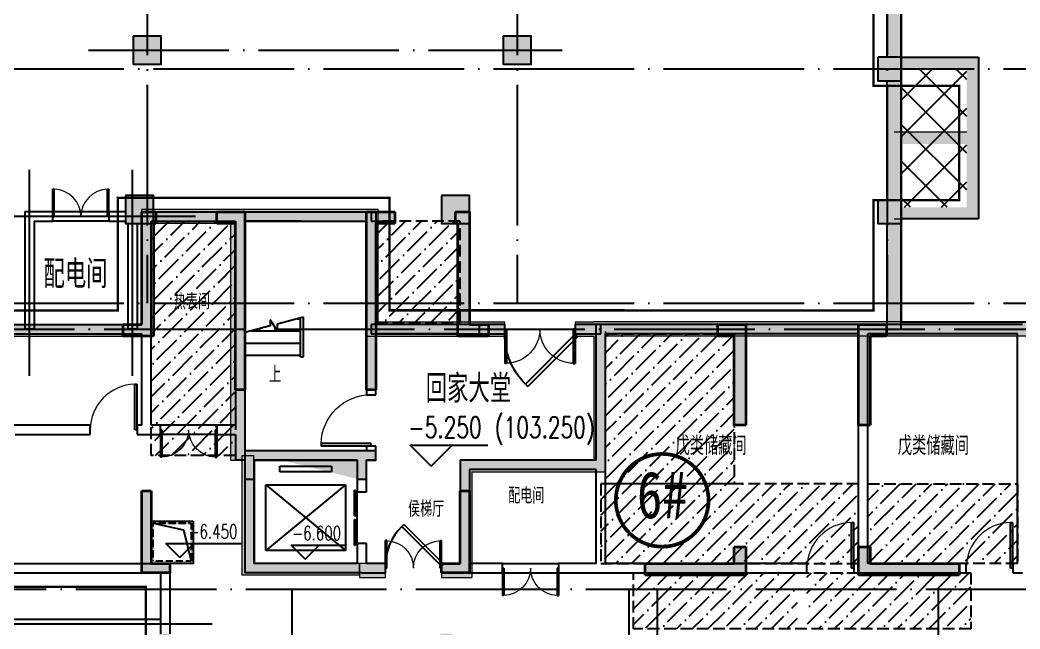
# Model space of a CAD drawing. Extents: x 290727 to 13733020, y 1731457 to 3643100.
# Drawn here: x 698462 to 719812, y 1816374 to 1829369 of the extents above; entities that cross this region are included whole.
import ezdxf
from ezdxf.enums import TextEntityAlignment as Align

# ---------------------------------------------------------------- set-up
doc = ezdxf.new("R2010")
doc.units = 0
doc.header["$LTSCALE"] = 10
doc.linetypes.add('DASH', pattern=[0.35, 0.25, -0.1])
doc.linetypes.add('DOTE', pattern=[2.4200000000000004, 2, -0.2, 0.02, -0.2])
doc.layers.get('0').update_dxf_attribs({"linetype": 'CONTINUOUS'})
for name, color, linetype in [('COLUMN', 9, 'CONTINUOUS'), ('DIM_ELEV', 3, 'CONTINUOUS'), ('DIM_SYMB', 3, 'CONTINUOUS'), ('DOTE', 8, 'DOTE'), ('EVTR', 2, 'CONTINUOUS'), ('PUB_HATCH', 8, 'CONTINUOUS'), ('PUB_TEXT', 7, 'CONTINUOUS'), ('STAIR', 2, 'CONTINUOUS'), ('WALL', 255, 'CONTINUOUS'), ('WINDOW', 4, 'CONTINUOUS'), ('X-人防$0$PUB_HATCH', 8, 'CONTINUOUS'), ('主楼楼号', 6, 'CONTINUOUS'), ('人防4..30$0$人防4..30$0$SPACE_HATCH', 8, 'CONTINUOUS'), ('作业图', 4, 'CONTINUOUS'), ('填充', 8, 'CONTINUOUS'), ('文字', 4, 'CONTINUOUS'), ('防火分区示意线', 4, 'CONTINUOUS')]:
    doc.layers.add(name, color=color, linetype=linetype)
doc.layers.add('DIM_MODI', color=6, linetype='CONTINUOUS', plot=False)
for name, color, linetype, lineweight in [('S_ConcWall', 8, 'CONTINUOUS', 35), ('X-人防$0$人防', 210, 'CONTINUOUS', 20), ('人防', 210, 'CONTINUOUS', 20), ('人防4..30$0$人防4..30$0$人防', 210, 'CONTINUOUS', 20)]:
    doc.layers.add(name, color=color, linetype=linetype, lineweight=lineweight)
doc.layers.get('0').off()
doc.styles.add('_TCH_DIM', font='SIMPLEX', dxfattribs={"bigfont": 'GBCBIG'})
doc.styles.add('HNSJY', font='HNSJY-07', dxfattribs={"width": 0.8, "bigfont": 'HNSJY-HZ'})
doc.styles.add('黑体', font='simhei.ttf', dxfattribs={"width": 0.7})
pattern_1 = [(45, (0, 0), (126.284851702535, 463.0444562426283), [595.3125, -119.0625, 0, -119.0625])]

# ---------------------------------------------------------------- blocks, each defined once
blk = doc.blocks.new('A$C55C93FC2')
at = {"layer": 'DOTE', "linetype": 'DOTE', "ltscale": 150}
for p, q in [((216248.6431798763, 127235.4713699026), (216248.6431798766, 82642.3500122102)), ((224148.6431798763, 127235.4713699026), (224148.6431798766, 82642.3500122102)), ((232048.6431798766, 127235.4713699026), (232048.6431798766, 82642.3500122102)), ((107484.1350579557, 87642.3500122102), (252290.8196143163, 87642.3500122102)), ((107484.1350579556, 82642.35001189308), (252290.8196143164, 82642.35001189169)), ((102195.9590474386, 76542.35001189262), (252290.8196143164, 76542.35001189169)), ((219334.4150152878, 76542.35001189262), (219334.4150152878, 12199.99773951061)), ((226534.4150152878, 76542.35001189262), (226534.4150152875, 12199.99773951061)), ((227134.4150152878, 76542.35001189262), (227134.4150152875, 12199.99773951061)), ((233134.4150152878, 76542.35001189262), (233134.4150152875, 12199.99773951061))]:
    blk.add_line(p, q, dxfattribs=at)
blk = doc.blocks.new('A$C682E2834')
h = blk.add_hatch(color=0)
h.dxf.hatch_style = 1
h.paths.add_polyline_path([(30400.23085716739, 7899.570863577392), (30600.24778824602, 7899.58779752336), (30600.28163841716, 7499.763246389892), (30800.28163841716, 7499.782777639892), (30800.23085716716, 7899.561097952392), (32999.96913841716, 7899.459535452392), (33000.16445091716, 7499.571840139892), (33200.16445091716, 7499.638246389892), (33200.05505534937, 7899.587791461672), (33200.00038841716, 7899.570863577392), (33200.00038841739, 8099.440454095457), (30600.23085716739, 8099.570863577392), (30400.23085716739, 8099.570863577392)])
edge = h.paths.add_edge_path(flags=16)
edge.add_line((11799.89296654239, 7900.001527639892), (11799.80312279216, 7500.223207327392))
h.paths.add_polyline_path([(9600.016013417393, 7900.001527639892), (11799.89296654239, 7900.001527639892)], flags=17)
h.paths.add_polyline_path([(21424.87343529216, 250.0015276398917), (21599.87343529216, 250.0020159211417), (21599.87343529216, 0.002015921141719446), (21174.87343529216, 0.001527639891719446), (20999.87343529216, 0.002015921141719446), (20999.87343529216, 250.0020159211417), (21174.87343529216, 250.0015276398917), (21175.03163841716, 2150.010804983642), (21425.03163841716, 2149.991273733642)])
h.paths.add_polyline_path([(42349.82460716716, 2149.023988577392), (42599.82460716716, 2149.014222952392), (42599.74648216716, 0.0005510773917194456), (42199.74648216716, 0.002015921141719446), (42199.74648216716, 250.0020159211417), (42349.74648216716, 250.0015276398917)])
h.paths.add_polyline_path([(42599.90663841716, 3549.014222952392), (42349.90663841716, 3549.025941702392), (42350.00429466716, 5450.001527639892), (42200.00038841716, 5450.001527639892), (42200.00038841716, 5700.001527639892), (42600.00038841716, 5700.001527639892)])
h.paths.add_polyline_path([(40700.23085716716, 10549.10113701489), (40700.24257591716, 10799.10113701489), (41300.23866966716, 10799.07574638989), (41300.16054466716, 8649.073793264892), (41050.16054466716, 8649.083558889892), (41050.24257591716, 10549.08648857739)])
h.paths.add_polyline_path([(39150.00038841716, 5450.001527639892), (39150.00038841716, 5700.001527639892), (41050.00038841716, 5700.001527639892), (41050.00038841716, 6099.077699514892), (41300.00038841716, 6099.077699514892), (41300.00038841716, 5450.001527639892)])
h.paths.add_polyline_path([(35100.33632591716, 12949.37848076489), (35100.34804466716, 13199.37848076489), (35400.34023216716, 13199.34918388989), (35400.23866966716, 10799.34625420239), (35800.24648216716, 10799.33160576489), (35800.22695091716, 10549.33160576489), (35150.23866966716, 10549.36383232739), (35150.34413841716, 12949.36090263989)])
h.paths.add_polyline_path([(28700.48085716716, 13199.59723076489), (28700.47695091716, 12949.59723076489), (28650.48281029216, 12949.60309013989), (28650.38124779216, 10549.60504326489), (28000.38124779216, 10549.60504326489), (28000.38124779216, 10799.60504326489), (28400.38124779216, 10799.60504326489), (28400.48281029216, 13199.60699638989)])
h.paths.add_polyline_path([(22750.16249779216, 8649.935121389892), (22500.16249779216, 8649.944887014892), (22500.23866966716, 10799.94586357739), (23100.24257591716, 10799.91754326489), (23100.23085716716, 10549.91754326489), (22750.23866966716, 10549.93414482739)])
h.paths.add_polyline_path([(24650.00234154216, 5700.001527639892), (24650.00234154216, 5450.001527639892), (22500.00234154216, 5450.001527639892), (22500.00234154216, 6049.940980764892), (22750.00234154216, 6049.940980764892), (22750.00234154216, 5700.001527639892)])
h.paths.add_polyline_path([(25699.81679466716, 250.0010393586417), (25699.81679466716, 0.001039358641719446), (24799.74648216716, 0.001039358641719446), (24799.83046654216, 2149.837953421142), (25049.83046654216, 2149.827699514892), (25049.74648216716, 250.0010393586417)])
h.paths.add_polyline_path([(32024.28945091716, 0.001039358641719446), (31299.81679466716, 0.001039358641719446), (31299.81679466716, 250.0010393586417), (31774.35976341716, 250.0010393586417), (31774.89101341716, 2149.639711233642), (32024.89101341716, 2149.569398733642), (32024.35976341716, 250.0010393586417), (32499.81679466716, 250.0010393586417), (32499.81679466716, 0.001039358641719446)])
h.paths.add_polyline_path([(29000.14491966716, 5700.001527639892), (29000.14491966716, 5500.001527639892), (28400.14296654216, 5500.001527639892), (28400.22109154216, 7249.609926077392), (28600.22109154216, 7249.600160452392), (28600.14296654216, 5700.001527639892)])
h.paths.add_polyline_path([(34800.00038841716, 5500.001527639892), (34800.00038841716, 5700.001527639892), (35200.00038841716, 5700.001527639892), (35200.00038841716, 7249.351137014892), (35400.00038841716, 7249.351137014892), (35400.00038841716, 5500.001527639892)])
h.paths.add_polyline_path([(30000.47695091716, 12949.58355888989), (30000.48085716716, 13199.58160576489), (30600.48281029216, 13199.57184013989), (30600.32656029216, 9399.568910452392), (30400.33046654216, 9399.575746389892), (30400.48671654216, 12949.57574638989)])
h.paths.add_polyline_path([(33200.18398216716, 9399.449769827392), (33400.18007591716, 9399.442933889892), (33400.34023216716, 12949.44098076489), (33800.33632591716, 12949.41949638989), (33800.34804466716, 13199.41949638989), (33200.34023216716, 13199.44879326489)])
h.paths.add_polyline_path([(38099.74648216716, 0.001039358641719446), (38099.74648216716, 250.0010393586417), (38749.74648216716, 250.0010393586417), (38749.82460716716, 2149.190980764892), (38999.82460716716, 2149.181215139892), (38999.74648216716, 0.001039358641719446)])
h.paths.add_polyline_path([(35024.86366966716, 2149.365785452392), (34774.86366966716, 2149.374574514892), (34774.93788841716, 4199.375551077392), (35024.93788841716, 4199.365785452392)])
h.paths.add_polyline_path([(29025.00234154216, 2149.648500296142), (28775.00234154216, 2149.648500296142), (28775.00234154216, 4199.648012014892), (29025.00234154216, 4199.648012014892)])
h.paths.add_polyline_path([(1900.001609120285, 10800.00152763989), (1900.001609120285, 10550.00152763989), (1550.001609120285, 10550.00152763989), (1550.001609120285, 8650.001527639892), (1300.001609120285, 8650.001527639892), (1300.001609120285, 10800.00152763989)])
h.paths.add_polyline_path([(3450.00136497966, 5700.001527639892), (3450.00136497966, 5450.001527639892), (1300.001609120285, 5450.001527639892), (1300.001609120285, 6100.001527639892), (1550.001609120285, 6100.001527639892), (1550.001609120285, 5700.001527639892)])
h.paths.add_polyline_path([(20100.00234154216, 8650.001527639892), (19850.00234154216, 8650.001527639892), (19850.00234154216, 10550.00152763989), (19500.00234154216, 10550.00152763989), (19500.00234154216, 10800.00152763989), (20100.00234154216, 10800.00152763989)])
h.paths.add_polyline_path([(13899.85097435466, 12950.00152763989), (13899.85097435466, 13200.00152763989), (14199.85488060466, 13200.00152763989), (14199.85488060466, 10800.00152763989), (14599.85585716716, 10800.00152763989), (14599.85585716716, 10550.00152763989), (13949.85488060466, 10550.00152763989), (13949.85488060466, 12950.00152763989)])
h.paths.add_polyline_path([(7499.99745872966, 13200.00152763989), (7499.99745872966, 12950.00152763989), (7450.00136497966, 12950.00152763989), (7450.00136497966, 10550.00152763989), (6800.00136497966, 10550.00152763989), (6800.00136497966, 10800.00152763989), (7200.00136497966, 10800.00152763989), (7200.00136497966, 13200.00152763989)])
h.paths.add_polyline_path([(17950.00234154216, 5450.001527639892), (17950.00234154216, 5700.001527639892), (19850.00234154216, 5700.001527639892), (19850.00234154216, 6050.001527639892), (20100.00234154216, 6050.001527639892), (20100.00234154216, 5450.001527639892)])
h.paths.add_polyline_path([(16900.00234154216, 0.001039358641719446), (16900.00234154216, 250.0010393586417), (17550.00234154216, 250.0010393586417), (17550.00234154216, 2150.001039358642), (17800.00234154216, 2150.001039358642), (17800.00234154216, 0.001039358641719446)])
h.paths.add_polyline_path([(10575.42616966716, 0.001039358641719446), (10100.00136497966, 0.001039358641719446), (10100.00136497966, 250.0010393586417), (10575.42616966716, 250.0010393586417), (10575.00136497966, 2149.975160452392), (10825.00136497966, 2150.026918264892), (10825.42616966716, 250.0010393586417), (11300.00136497966, 250.0010393586417), (11300.00136497966, 0.001039358641719446)])
h.paths.add_polyline_path([(400.0016091202851, 5700.001527639892), (400.0016091202851, 5450.001527639892), (250.0016091202851, 5450.001527639892), (250.0016091202851, 3550.001527639892), (0.001609120285138488, 3550.001527639892), (0.001609120285138488, 5700.001527639892)])
h.paths.add_polyline_path([(400.0011208390351, 250.0020159211417), (400.0018532609101, 0.002015921141719446), (0.001609120285138488, 0.0005510773917194456), (0.001609120285138488, 2150.001039358642), (250.0016091202851, 2150.001039358642), (250.0016091202851, 250.0015276398917)])
h.paths.add_polyline_path([(13599.85488060466, 5500.001527639892), (13599.85488060466, 5700.001527639892), (13999.85488060466, 5700.001527639892), (13999.85488060466, 7250.001527639892), (14199.85488060466, 7250.001527639892), (14199.85488060466, 5500.001527639892)])
h.paths.add_polyline_path([(7800.00136497966, 5700.001527639892), (7800.00136497966, 5500.001527639892), (7200.00136497966, 5500.001527639892), (7200.00136497966, 7250.001527639892), (7400.00136497966, 7250.001527639892), (7400.00136497966, 5700.001527639892)])
h.paths.add_polyline_path([(12599.85097435466, 13200.00152763989), (12599.85097435466, 12950.00152763989), (12199.85488060466, 12950.00152763989), (12199.85488060466, 9400.001527639892), (11999.85488060466, 9400.001527639892), (11999.85488060466, 13200.00152763989)])
h.paths.add_polyline_path([(9200.001364979893, 9400.001527639892), (9200.001364979893, 12950.00152763989), (8799.99745872966, 12950.00152763989), (8799.99745872966, 13200.00152763989), (9400.00136497966, 13200.00152763989), (9400.001364979893, 9400.001527639892)])
h.paths.add_polyline_path([(4500.00136497966, 250.0010393586417), (4500.00136497966, 0.001039358641719446), (3600.00136497966, 0.001039358641719446), (3600.00136497966, 2150.001039358642), (3850.00136497966, 2150.001039358642), (3850.00136497966, 250.0010393586417)])
h.paths.add_polyline_path([(7825.00136497966, 2150.001039358642), (7575.00136497966, 2150.001039358642), (7575.00136497966, 4200.001527639892), (7825.00136497966, 4200.001527639892)])
h.paths.add_polyline_path([(13824.85683372966, 2150.001039358642), (13574.85683372966, 2150.001039358642), (13574.85683372966, 4200.001527639892), (13824.85683372966, 4200.001527639892)])
edge = h.paths.add_edge_path()
edge.add_line((11999.78554466739, 8100.001527639892), (12199.78554466739, 8100.001527639892))
edge.add_line((12199.78554466739, 8100.001527639892), (12199.78554466739, 7900.001527639892))
edge.add_line((12199.78554466739, 7900.001527639892), (11999.76861358853, 7900.01846158586))
edge.add_line((9400.016013417393, 8100.001527639892), (9200.016013417393, 8100.001527639892))
edge.add_line((9200.016013417393, 8100.001527639892), (9200.016013417393, 7900.001527639892))
edge.add_line((9200.016013417393, 7900.001527639892), (9400.032944496023, 7900.01846158586))
edge.add_line((9400.011129499879, 7900.018459738931), (9400.00136497966, 7500.188051077392))
edge.add_line((9400.00136497966, 7500.188051077392), (9600.00136497966, 7500.182191702392))
edge.add_line((9600.00136497966, 7500.182191702392), (9600.016013417393, 7900.001527639892))
edge.add_line((11999.87831810489, 8100.001527639892), (9400.016013417393, 8100.001527639892))
edge.add_line((11799.80312279216, 7500.223207327392), (11999.80312279239, 7500.193910452392))
edge.add_line((11999.80312279239, 7500.193910452392), (11999.76861358853, 7900.01846158586))
h = blk.add_hatch(color=0)
h.dxf.hatch_style = 1
h.paths.add_polyline_path([(9400.016013417393, 8100.001527639892), (9400.016013417393, 7900.001527639892), (9400.011129499879, 7900.018459738931), (9400.00136497966, 7500.188051077392), (9600.00136497966, 7500.182191702392), (9600.016013417393, 7900.001527639892), (11799.89296654239, 7900.001527639892), (11799.83440526435, 7500.223202744994), (11999.80312279239, 7500.193910452392), (11999.76861358853, 7900.01846158586), (12199.78554466739, 7900.01846158586), (12199.78554466739, 8100.001527639892)])
at = {"color": 0}
blk.add_lwpolyline([(9400.016013417393, 8100.001527639892), (9400.016013417393, 7900.001527639892), (9400.011129499879, 7900.018459738931), (9400.00136497966, 7500.188051077392), (9600.00136497966, 7500.182191702392), (9600.016013417393, 7900.001527639892), (11799.89296654239, 7900.001527639892), (11799.83440526435, 7500.223202744994), (11999.80312279239, 7500.193910452392), (11999.76861358853, 7900.01846158586), (12199.78554466739, 7900.01846158586), (12199.78554466739, 8100.001527639892), (9400.016013417393, 8100.001527639892)], dxfattribs=at)
at = {"layer": 'S_ConcWall', "color": 0, "lineweight": 35, "ltscale": 0.9999999776482582}
for p, q in [((7200.00136497966, 10800.00152763989), (7200.00136497966, 13200.00152763989)), ((7200.00136497966, 13200.00152763989), (7499.99745872966, 13200.00152763989)), ((7499.99745872966, 13200.00152763989), (7499.99745872966, 12950.00152763989)), ((8799.99745872966, 12950.00152763989), (8799.99745872966, 13200.00152763989)), ((8799.99745872966, 13200.00152763989), (9400.00136497966, 13200.00152763989)), ((9400.00136497966, 13200.00152763989), (9400.001364979893, 9400.001527639892)), ((11999.85488060466, 9400.001527639892), (11999.85488060466, 13200.00152763989)), ((11999.85488060466, 13200.00152763989), (12599.85097435466, 13200.00152763989)), ((12599.85097435466, 13200.00152763989), (12599.85097435466, 12950.00152763989)), ((13899.85097435466, 13200.00152763989), (14199.85488060466, 13200.00152763989)), ((13899.85097435466, 12950.00152763989), (13899.85097435466, 13200.00152763989)), ((14199.85488060466, 13200.00152763989), (14199.85488060466, 10800.00152763989)), ((7499.99745872966, 12950.00152763989), (7450.00136497966, 12950.00152763989)), ((7450.00136497966, 12950.00152763989), (7450.00136497966, 10550.00152763989)), ((9200.001364979893, 12950.00152763989), (8799.99745872966, 12950.00152763989)), ((9200.001364979893, 9400.001527639892), (9200.001364979893, 12950.00152763989)), ((12599.85097435466, 12950.00152763989), (12199.85488060466, 12950.00152763989)), ((12199.85488060466, 12950.00152763989), (12199.85488060466, 9400.001527639892)), ((13949.85488060466, 12950.00152763989), (13899.85097435466, 12950.00152763989)), ((13949.85488060466, 10550.00152763989), (13949.85488060466, 12950.00152763989)), ((6800.00136497966, 10550.00152763989), (6800.00136497966, 10800.00152763989)), ((6800.00136497966, 10800.00152763989), (7200.00136497966, 10800.00152763989)), ((14199.85488060466, 10800.00152763989), (14599.85585716716, 10800.00152763989)), ((14599.85585716716, 10800.00152763989), (14599.85585716716, 10550.00152763989)), ((19500.00234154216, 10550.00152763989), (19500.00234154216, 10800.00152763989)), ((19500.00234154216, 10800.00152763989), (20100.00234154216, 10800.00152763989)), ((20100.00234154216, 10800.00152763989), (20100.00234154216, 8650.001527639892)), ((22500.16249779216, 8649.944887014892), (22500.23866966716, 10799.94586357739)), ((22500.23866966716, 10799.94586357739), (23100.24257591716, 10799.91754326489)), ((23100.24257591716, 10799.91754326489), (23100.23085716716, 10549.91754326489)), ((7450.00136497966, 10550.00152763989), (6800.00136497966, 10550.00152763989)), ((14599.85585716716, 10550.00152763989), (13949.85488060466, 10550.00152763989)), ((19850.00234154216, 10550.00152763989), (19500.00234154216, 10550.00152763989)), ((19850.00234154216, 8650.001527639892), (19850.00234154216, 10550.00152763989)), ((22750.23866966716, 10549.93414482739), (22750.16249779216, 8649.935121389892)), ((23100.23085716716, 10549.91754326489), (22750.23866966716, 10549.93414482739)), ((9400.001364979893, 9400.001527639892), (9200.001364979893, 9400.001527639892)), ((12199.85488060466, 9400.001527639892), (11999.85488060466, 9400.001527639892)), ((20100.00234154216, 8650.001527639892), (19850.00234154216, 8650.001527639892)), ((22750.16249779216, 8649.935121389892), (22500.16249779216, 8649.944887014892)), ((7200.00136497966, 5500.001527639892), (7200.00136497966, 7250.001527639892)), ((7200.00136497966, 7250.001527639892), (7400.00136497966, 7250.001527639892)), ((7400.00136497966, 7250.001527639892), (7400.00136497966, 5700.001527639892)), ((13999.85488060466, 5700.001527639892), (13999.85488060466, 7250.001527639892)), ((13999.85488060466, 7250.001527639892), (14199.85488060466, 7250.001527639892)), ((14199.85488060466, 7250.001527639892), (14199.85488060466, 5500.001527639892)), ((19850.00234154216, 5700.001527639892), (19850.00234154216, 6050.001527639892)), ((19850.00234154216, 6050.001527639892), (20100.00234154216, 6050.001527639892)), ((20100.00234154216, 6050.001527639892), (20100.00234154216, 5450.001527639892)), ((22500.00234154216, 5450.001527639892), (22500.00234154216, 6049.940980764892)), ((22500.00234154216, 6049.940980764892), (22750.00234154216, 6049.940980764892)), ((22750.00234154216, 6049.940980764892), (22750.00234154216, 5700.001527639892)), ((7400.00136497966, 5700.001527639892), (7800.00136497966, 5700.001527639892)), ((7800.00136497966, 5700.001527639892), (7800.00136497966, 5500.001527639892)), ((13599.85488060466, 5700.001527639892), (13999.85488060466, 5700.001527639892)), ((13599.85488060466, 5500.001527639892), (13599.85488060466, 5700.001527639892)), ((17950.00234154216, 5700.001527639892), (19850.00234154216, 5700.001527639892)), ((17950.00234154216, 5450.001527639892), (17950.00234154216, 5700.001527639892)), ((22750.00234154216, 5700.001527639892), (24650.00234154216, 5700.001527639892)), ((24650.00234154216, 5700.001527639892), (24650.00234154216, 5450.001527639892)), ((7800.00136497966, 5500.001527639892), (7200.00136497966, 5500.001527639892)), ((14199.85488060466, 5500.001527639892), (13599.85488060466, 5500.001527639892)), ((20100.00234154216, 5450.001527639892), (17950.00234154216, 5450.001527639892)), ((24650.00234154216, 5450.001527639892), (22500.00234154216, 5450.001527639892))]:
    blk.add_line(p, q, dxfattribs=at)
blk = doc.blocks.new('A$C40B84A1C')
at = {"layer": 'DIM_SYMB'}
blk.add_lwpolyline([(524.9992847805845, 2010.002427915817, 0, 0, 0), (524.9992847805845, 2360.002427915817, 80.00000000000001, 0, 0), (524.9992847805845, 2660.002427915817, 0, 0, 0)], format="xyseb", dxfattribs=at)
at = {"layer": 'STAIR'}
for p, q in [((438.5792148037509, 2893.716320452927), (438.1434868294988, 2767.04942324695)), ((592.0967112718148, 2672.85749478487), (438.5792148037509, 2893.716320452927)), ((592.5611019673217, 2807.856696046514), (592.0967112718148, 2672.85749478487)), ((1149.999284780585, 2955.168464685418), (592.5611019673217, 2807.856696046514)), ((1016.928506968921, 2920.002427915817), (1089.999284780585, 2920.002427915817)), ((1089.999284780585, 2110.002427915817), (1089.999284780585, 2939.312525155536)), ((1149.999284780585, 2140.002427915817), (1149.999284780584, 2955.168464685418)), ((1149.999284780585, 2110.002427915817), (1149.999284780584, 2955.168464685418)), ((438.1434868294988, 2767.04942324695), (-100.0007152194155, 2624.836391146216)), ((-100.0007152194156, 2140.002427915817), (-100.0007152194155, 2624.836391146216)), ((33.0700625922474, 2660.002427915817), (1089.999284780585, 2660.002427915816)), ((-100.0007152194155, 2400.002427915817), (1089.999284780585, 2400.002427915817)), ((-100.0007152194156, 2140.002427915817), (1089.999284780585, 2140.002427915817)), ((1089.999284780585, 2110.002427915817), (1149.999284780585, 2110.002427915817))]:
    blk.add_line(p, q, dxfattribs=at)
at = {"layer": 'PUB_TEXT', "style": '_TCH_DIM'}
blk.add_text('上', height=357.4468085106383, dxfattribs=at).set_placement((420.7439656316483, 1555.002427915817))
blk = doc.blocks.new('$DorLib2D$00000127')
at = {"color": 0, "linetype": 'Continuous'}
for p, q in [((-0.0333333333328483, 0.79489831543669, -93.75), (-0.5333333333328483, 0.79489831543669, -93.75)), ((-0.5333333333328483, 0.79489831543669, -93.75), (-0.5333333333328483, 0.6904056441872441, -93.75)), ((-0.0333333333328483, 0.79489831543669, -93.75), (-0.0333333333328483, 0.6904056441872441, -93.75)), ((0.0333333333328483, 0.79489831543669, -93.75), (0.0333333333328483, 0.6904056441872441, -93.75)), ((0.5333333333328483, 0.79489831543669, -93.75), (0.0333333333328483, 0.79489831543669, -93.75)), ((0.5333333333328483, 0.79489831543669, -93.75), (0.5333333333328483, 0.6904056441872441, -93.75)), ((-0.0333333333328483, 0.6904056441872441, -93.75), (-0.5333333333328483, 0.6904056441872441, -93.75)), ((0.5333333333328483, 0.6904056441872441, -93.75), (0.0333333333328483, 0.6904056441872441, -93.75)), ((0.5, 0.4999999999999787, -93.75), (-0.5, 0.4999999999999787, -93.75))]:
    blk.add_line(p, q, dxfattribs=at)
blk = doc.blocks.new('$DorLib2D$00000002')
for p, q in [((-0.5, -1e-16), (-0.5000000000000007, 0.4875)), ((-0.4750000000000007, 0.4875), (-0.5000000000000007, 0.4875)), ((-0.475, 0), (-0.4750000000000007, 0.4875)), ((0.475, 0), (0.4750000000000007, 0.4875)), ((0.4750000000000007, 0.4875), (0.5000000000000007, 0.4875)), ((0.5, -1e-16), (0.5000000000000007, 0.4875)), ((-0.5, -1e-16), (-0.475, 0)), ((0.5, -1e-16), (0.475, 0))]:
    blk.add_line(p, q)
at = {"lineweight": 13}
for centre, start, end in [((-0.4875, 0), 0, 88.53071641864632), ((0.4875, 0), 91.46928358135372, 180)]:
    blk.add_arc(centre, 0.4875, start, end, dxfattribs=at)
blk = doc.blocks.new('$DorLib2D$00000001')
for p, q in [((0.45, 0.975), (0.5000000000000002, 0.975)), ((0.45, 0), (0.45, 0.975)), ((0.5, 0), (0.5, 0.975)), ((0.5, 0), (0.45, 0))]:
    blk.add_line(p, q)
at = {"lineweight": 13}
blk.add_arc((0.475, 0), 0.975, 91.46928358135379, 180, dxfattribs=at)
blk = doc.blocks.new('_FZH')
blk.add_lwpolyline([(-0.5, -0.5), (0.5, -0.5), (0.5, 0.5), (-0.5, 0.5)], close=True)
at = {"layer": 'PUB_HATCH'}
blk.add_solid([(-0.5, -0.5), (0.5, -0.5), (-0.5, 0.5), (0.5, 0.5)], dxfattribs=at)
blk = doc.blocks.new('X-人防$0$$DorLib2D$00000083')
for p, q in [((-0.2071067811911576, 0.7821067811847939), (-0.1717514421318356, 0.8174621202441017)), ((0.4999999999953957, 0.0749999999982407), (-0.2071067811911576, 0.7821067811847939)), ((0.4999999999953957, 0.0749999999982407), (0.5353553390547177, 0.1103553390575627))]:
    blk.add_line(p, q)
at = {"const_width": 0.025}
blk.add_lwpolyline([(0.5353553390547177, 0.1103553390575627), (-0.1717514421317787, 0.8174621202441443)], dxfattribs=at)
blk.add_arc((0.4999999999953957, 0.0749999999982407), 1, 135, 180)
blk = doc.blocks.new('车库建筑作业图')
at = {"layer": 'PUB_HATCH', "linetype": 'Continuous'}
for points in [[(717276.884295066, 2218829.787115042), (716976.8843209099, 2218829.787115042), (716976.8843268788, 2214329.725001599), (717276.8649211836, 2214329.725001599), (717276.8649211836, 2214029.725001997), (717276.8843272767, 2214029.725001997)], [(718926.8876732913, 2214329.335960324), (718676.8876732918, 2214079.307582015), (718676.887673295, 2212729.174061729), (718760.2210066286, 2212579.177844292), (718926.8876732953, 2212529.18541103)], [(717276.8649211836, 2214029.725001997), (717276.8649211836, 2213829.725001599), (716976.884327542, 2213829.725001599), (716976.8843309243, 2211279.786394127), (717276.8843309243, 2211279.786394127), (717276.8843272767, 2214029.725001997)], [(718760.2210066285, 2212579.177844292), (718676.8876732953, 2212479.174060118), (718676.8876732986, 2211129.199885183), (718926.8876732992, 2210879.169886936), (718926.8876732953, 2212529.18541103)], [(717276.8842989759, 2210779.786394127), (716976.8843315872, 2210779.786394127), (716976.8843345678, 2208529.787113946), (717276.8843345678, 2208529.787114343)]]:
    blk.add_hatch(color=256, dxfattribs=at).paths.add_polyline_path(points)
at = {"layer": 'PUB_HATCH'}
for points in [[(718676.8876732918, 2214079.307582015), (718926.8876732913, 2214329.335960324), (717126.5369666885, 2214329.131608284), (717126.5653433874, 2214079.131609894)], [(718760.2210066286, 2212579.177844292), (718676.887673295, 2212729.174061729), (717126.3449734873, 2212728.998064594), (717126.3733501863, 2212478.998066205), (718676.8876732953, 2212479.174060118)], [(717126.8778598416, 2210879.385862532), (718926.8876732992, 2210879.169886936), (718676.8876732986, 2211129.199885183), (717126.9078562882, 2211129.385860732)]]:
    blk.add_hatch(color=256, dxfattribs=at).paths.add_polyline_path(points)
h = blk.add_hatch(dxfattribs=at)
h.set_pattern_fill('ANSI36', color=256, scale=150, style=0)
h.set_pattern_definition(pattern_1)
h.paths.add_polyline_path([(707862.3761730163, 2210829.787113925), (706062.3761730662, 2210829.787113925), (706062.3663344787, 2208679.706761317), (707862.3663344288, 2208679.706761317)])
h.paths.add_polyline_path([(701262.376173102, 2210829.787113925), (703062.376173052, 2210829.787113925), (703062.376173052, 2205829.787113921), (701262.376173102, 2205829.787113921)])
h = blk.add_hatch(dxfattribs=at)
h.set_pattern_fill('ANSI36', color=256, scale=150, style=0)
h.set_pattern_definition(pattern_1)
h.paths.add_polyline_path([(710962.3761730761, 2208429.787113968), (713712.3625011849, 2208429.787113968), (713712.3625011849, 2205229.787113947), (710962.3761730761, 2205229.787113947)])
h = blk.add_hatch(dxfattribs=at)
h.set_pattern_fill('ANSI36', color=256, scale=150, style=0)
h.set_pattern_definition(pattern_1)
h.paths.add_polyline_path([(715062.37617309, 2203329.787113953), (711562.3761730733, 2203329.787113954), (711562.3761730723, 2202129.787113952), (715062.3761730889, 2202129.787113951)])
h.paths.add_polyline_path([(716362.3761730727, 2205229.787113947), (710862.3761730737, 2205229.787113947), (710862.3761730737, 2203529.787113943), (716362.3761730727, 2203529.787113943)])
h = blk.add_hatch(dxfattribs=at)
h.set_pattern_fill('ANSI36', color=256, scale=150, style=0)
h.set_pattern_definition(pattern_1)
h.paths.add_polyline_path([(716562.3761730442, 2205229.787113947), (719762.3761730967, 2205229.787113947), (719762.3761730967, 2203529.787113943), (716562.3761730442, 2203529.787113943)])
h.paths.add_polyline_path([(715262.3761730557, 2203329.787113953), (718762.3761730728, 2203329.787113953), (718762.3761730728, 2202129.787114016), (715262.3761730557, 2202129.787114016)])
at = {"layer": 'X-人防$0$PUB_HATCH', "linetype": 'Continuous'}
for points in [[(701062.3608144226, 2208630.607607287), (701312.3607144649, 2208380.607607287), (701312.3616740549, 2210780.597866761), (701062.3617940038, 2211080.597180048)], [(705862.3760708432, 2208380.520727941), (706112.3761907924, 2208680.520556017), (706112.3771504229, 2211080.611051715), (705862.3770504649, 2210830.610365)], [(703262.3629751089, 2205730.608290114), (703262.3649750303, 2210830.60322314), (703122.3648926244, 2210860.60283858), (702962.3649554228, 2210780.602399083), (702962.3629751089, 2205730.608407756)], [(703206.0782007837, 2203280.607215154), (703456.0783007415, 2203530.607609578), (703456.0792203527, 2205830.608247317), (703206.0792203527, 2205830.608347275)], [(707862.2174058906, 2205730.608285478), (708112.2174058905, 2205480.608299922), (710962.3784808754, 2205480.608464589), (710712.3784808754, 2205730.608450145)], [(705712.3790739765, 2203230.607591835), (706262.4990092912, 2203230.607623622), (706262.4989919565, 2203530.607623622), (705712.3790566418, 2203530.607591835)], [(707862.2174058906, 2203530.607716057), (707462.4989919567, 2203530.607692961), (707462.4990092914, 2203230.607692961), (708112.2174058906, 2203230.607730503)]]:
    blk.add_hatch(color=256, dxfattribs=at).paths.add_polyline_path(points)
at = {"layer": 'X-人防$0$PUB_HATCH'}
for points in [[(705862.3760708432, 2208380.520727941), (708812.4141160854, 2208380.51869922), (708812.4143223934, 2208680.51869922), (706112.3761907924, 2208680.520556017)], [(710712.3784808706, 2208680.517392627), (710312.4143223931, 2208680.51766768), (710312.4141160853, 2208380.51766768), (710712.3784808754, 2208380.517392627), (710795.7118142071, 2208513.850703038)], [(710962.3784808803, 2208380.604340493), (710712.3784808706, 2208680.604268353), (710712.3784808706, 2208680.517392627), (710795.7118142071, 2208513.850703038), (710962.3784808754, 2208480.517323858)], [(710795.7118142071, 2208513.850703038), (710712.3784808754, 2208380.517392627), (710712.3784808754, 2205730.608450145), (710962.3784808754, 2205480.608464589), (710962.3784808754, 2208480.517323858)], [(708112.2174058905, 2205480.608299922), (707862.2174058906, 2205730.608285478), (707862.2174058906, 2203530.607716057), (708112.2174058906, 2203230.607730503)]]:
    blk.add_hatch(color=256, dxfattribs=at).paths.add_polyline_path(points)
at = {"layer": '人防4..30$0$人防4..30$0$SPACE_HATCH'}
for points in [[(703122.3648926244, 2210860.60283858), (703162.3646022158, 2211080.602948455), (701062.3617940038, 2211080.597180048), (701312.3616740549, 2210780.597866761), (702962.3649554228, 2210780.602399083)], [(705862.3770504649, 2210830.610365), (706112.3771504229, 2211080.611051715), (703162.3646022158, 2211080.602948455), (703122.3648926244, 2210860.60283858), (703262.3649750303, 2210830.60322314)], [(722260.1283701236, 2208680.607600607), (710712.3784808706, 2208680.604268353), (710962.3784808803, 2208380.604340493), (722260.1284566926, 2208380.607600607)], [(695312.364080307, 2208430.607607287), (695412.3640712441, 2208380.607607287), (701312.3607144649, 2208380.607607287), (701062.3608144226, 2208630.607607287), (695412.3641165583, 2208630.607607287)], [(705712.3789046505, 2203530.611169329), (703456.0783007415, 2203530.607609578), (703206.0782007837, 2203280.607215154), (705712.3792990737, 2203280.611169329)]]:
    blk.add_hatch(color=256, dxfattribs=at).paths.add_polyline_path(points)
at = {"layer": '填充', "linetype": 'Continuous'}
h = blk.add_hatch(dxfattribs=at)
h.set_pattern_fill('ANSI37', color=256, scale=350, style=0)
h.set_pattern_definition([(45, (0.004659890430048108, -22700.4148364584), (-392.8862052967754, 392.8862052967755), []), (135, (0.004659890430048108, -22700.4148364584), (-392.8862052967755, -392.8862052967754), [])])
h.paths.add_polyline_path([(717276.8908818011, 2214079.071501717), (718676.8876732985, 2214079.071501717), (718676.8876732985, 2211129.199885182), (717276.8908818011, 2211129.199885182)])
blk.add_lwpolyline([(702162.3602565012, 2204429.78724206), (702162.359898594, 2203529.787242117), (701262.3615246179, 2203529.787242117), (701262.3615246179, 2204429.78724206)], close=True)
blk.add_lwpolyline([(701307.3615246179, 2204384.78724206), (701950.344184555, 2204246.180837715), (702117.3602565012, 2203574.784510025)])
at = {"layer": 'DIM_ELEV'}
for p, q in [((707242.0815766901, 2205600.99945843), (706792.0815766901, 2206050.99945843)), ((706792.0815766901, 2206050.99945843), (708448.3823045287, 2206050.99945843)), ((707242.0815766901, 2205600.99945843), (707692.0815766901, 2206050.99945843)), ((701872.6731401365, 2203654.479924731), (701572.6731401365, 2203954.479924731)), ((701572.6731401365, 2203954.479924731), (703191.1717378674, 2203954.479924731)), ((701872.6731401365, 2203654.479924731), (702172.6731401365, 2203954.479924731)), ((704549.6730086823, 2203619.977968276), (704249.6730086823, 2203919.977968276)), ((704249.6730086823, 2203919.977968276), (705404.3335392828, 2203919.977968276)), ((704549.6730086823, 2203619.977968276), (704849.6730086823, 2203919.977968276))]:
    blk.add_line(p, q, dxfattribs=at)
at = {"layer": 'DIM_MODI', "linetype": 'Continuous'}
for p, q in [((717276.9927089054, 2233579.782686783), (717276.8842806277, 2208680.606881932)), ((717279.4367953121, 2214329.148963453), (718926.8876732913, 2214329.335960324)), ((718926.8876732913, 2214329.335960324), (718924.1592862898, 2210879.170214303)), ((718924.1592862898, 2210879.170214303), (717274.2689817864, 2210879.368177691)), ((717276.8842806277, 2208680.606881932), (722262.3761584257, 2208680.60688195))]:
    blk.add_line(p, q, dxfattribs=at)
at = {"layer": 'DOTE', "ltscale": 150}
for p, q in [((699923.8304725271, 2214479.725001599), (710039.9730722997, 2214479.725001599)), ((692998.279120014, 2208529.787113946), (737690.9445045231, 2208529.787113946))]:
    blk.add_line(p, q, dxfattribs=at)
at = {"layer": 'DOTE', "linetype": 'Continuous'}
for p, q in [((698662.3617337258, 2207529.787113925), (698662.3617337258, 2211929.776646284)), ((700862.3611083344, 2207529.786134366), (700862.3611083344, 2211929.775666726)), ((702212.3617336204, 2210929.776646274), (697662.3617337313, 2210929.776646274))]:
    blk.add_line(p, q, dxfattribs=at)
at = {"layer": 'DOTE', "linetype": 'Continuous', "ltscale": 150}
blk.add_line((702562.3761730958, 2202229.783123871), (691507.711364964, 2202229.783123871), dxfattribs=at)
at = {"layer": 'EVTR'}
for p, q in [((704012.3761730533, 2205479.787113903), (704012.3761730533, 2205604.787113875)), ((704012.3761730533, 2205604.787113875), (705112.3761730663, 2205604.787113875)), ((705112.3761730663, 2205479.787113903), (704012.3761730533, 2205479.787113903)), ((705112.3761730663, 2205604.787113875), (705112.3761730663, 2205479.787113903)), ((703712.3761730738, 2205204.787113897), (705412.3761730738, 2205204.787113897)), ((703712.3761730738, 2203804.787113908), (703712.3761730738, 2205204.787113897)), ((703712.3761730738, 2205204.787113897), (705412.3761730738, 2203804.787113908)), ((705412.3761730738, 2205204.787113897), (703712.3761730738, 2203804.787113908)), ((705412.3761730738, 2205204.787113897), (705412.3761730738, 2203804.787113908)), ((705412.3761730738, 2203804.787113908), (703712.3761730738, 2203804.787113908))]:
    blk.add_line(p, q, dxfattribs=at)
at = {"layer": 'PUB_HATCH', "linetype": 'DASH', "ltscale": 100}
for points in [[(701262.376173102, 2210829.787113925), (703062.376173052, 2210829.787113925), (703062.376173052, 2205829.787113921), (701262.376173102, 2205829.787113921)], [(707862.3761730163, 2210829.787113925), (706062.3761730662, 2210829.787113925), (706062.3663344787, 2208679.706761317), (707862.3663344288, 2208679.706761317)], [(710962.3761730761, 2208429.787113968), (713712.3625011849, 2208429.787113968), (713712.3625011849, 2205229.787113947), (710962.3761730761, 2205229.787113947)], [(716362.3761730727, 2205229.787113947), (710862.3761730737, 2205229.787113947), (710862.3761730737, 2203529.787113943), (716362.3761730727, 2203529.787113943)], [(716562.3761730442, 2205229.787113947), (719762.3761730967, 2205229.787113947), (719762.3761730967, 2203529.787113943), (716562.3761730442, 2203529.787113943)], [(711562.3761730728, 2203329.787113924), (718762.3761730728, 2203329.787113953), (718762.3761730728, 2202129.787114016), (711562.3761730728, 2202129.787113986)]]:
    blk.add_lwpolyline(points, close=True, dxfattribs=at)
at = {"layer": 'WALL', "linetype": 'Continuous'}
for p, q in [((716976.8843268598, 2214329.725001953), (716976.8843209217, 2218829.787114746)), ((717276.8843272767, 2214029.725001997), (717276.8843209393, 2218829.787114746)), ((718926.8876732913, 2214329.335960324), (718926.8876732953, 2212529.18541103)), ((717276.8843309353, 2211279.786394043), (717276.8843272767, 2214029.725001997)), ((716976.8843309085, 2211279.786394043), (716976.8843275785, 2213829.725001465)), ((718926.8876732953, 2212529.18541103), (718926.8876732992, 2210879.169886936)), ((699162.4355929566, 2211029.776646235), (698562.3617336694, 2211029.776646274)), ((698562.3617336694, 2211029.776646274), (698562.3617337011, 2208529.787113946)), ((699162.4355929566, 2210829.776646416), (699162.4355929566, 2211029.776646235)), ((700712.5094524823, 2211029.776646236), (700362.4355929565, 2211029.776646241)), ((700362.4355929565, 2211029.776646241), (700362.4355929566, 2210829.776646416)), ((705962.3761730037, 2211029.787113923), (706462.3761730037, 2211029.787114164)), ((705962.3761730037, 2211029.787113923), (705962.3761731001, 2210829.787113923)), ((706462.3761730037, 2211029.787114164), (706462.3761731001, 2210829.787114164)), ((698762.3617336804, 2210829.77664637), (699162.4355929566, 2210829.776646416)), ((698762.3617336804, 2210829.77664637), (698762.3617337011, 2208529.787113946)), ((700362.4355929566, 2210829.776646416), (700712.5094524825, 2210829.776646458)), ((705962.3761731001, 2210829.787113923), (706462.3761731001, 2210829.787114164)), ((700762.361108298, 2210779.78711423), (700762.3611082606, 2208529.786134361)), ((700962.3611082889, 2210779.787114229), (700962.3611082606, 2208529.786134361)), ((716976.8843345678, 2208529.787113946), (716976.8843316307, 2210779.786394043)), ((717276.8843345678, 2208529.787114343), (717276.8843315608, 2210779.786394043)), ((698762.3617337011, 2208529.787113946), (698562.3617337011, 2208529.787113946)), ((700962.3611082606, 2208529.786134361), (700762.3611082606, 2208529.786134361)), ((716976.8843345678, 2208529.787113946), (717276.8843345678, 2208529.787114343)), ((693862.3761731185, 2203529.787113924), (701662.3761729788, 2203529.787113897)), ((694062.3761730639, 2203329.787113924), (701462.3761731095, 2203329.787113898)), ((701462.3761730728, 2203329.787113946), (701462.3761730728, 2202029.787113946)), ((701462.3761731095, 2203329.787113898), (701462.3761731095, 2202329.783123873)), ((701662.3761730728, 2203529.787113946), (701662.3761730728, 2202129.787113946)), ((701662.3761729788, 2203529.787113897), (701662.3761730728, 2202230.783123878)), ((701462.3761731095, 2202329.783123873), (696962.6543148804, 2202329.783123869)), ((701662.3761730728, 2202230.783123878), (701662.3761730728, 2202029.787113946))]:
    blk.add_line(p, q, dxfattribs=at)
at = {"layer": 'WALL'}
for p, q in [((701062.3761730486, 2211029.787113956), (703162.3761730524, 2211029.787113946)), ((701062.3761730486, 2208629.787113946), (701062.3761730486, 2211029.787113956)), ((703162.3761730524, 2211029.787113946), (706062.376173067, 2211029.787113932)), ((706062.376173067, 2211029.787113932), (706062.3761730525, 2208629.787113965)), ((701262.3761730486, 2210829.787113955), (703062.3761730519, 2210829.787113946)), ((701262.3761730486, 2208529.787113946), (701262.3761730486, 2210829.787113955)), ((703062.3761730519, 2210829.787113946), (703062.3761730519, 2206479.787113923)), ((703262.3761730519, 2210829.787113945), (703262.3761730519, 2206379.787113923)), ((703262.3761730519, 2210829.787113945), (705862.3761730659, 2210829.787113933)), ((705862.3761730659, 2210829.787113933), (705862.3761730519, 2208529.787113965)), ((695262.3761730723, 2208629.787113946), (701062.3761730486, 2208629.787113946)), ((701262.3761730486, 2206479.787113923), (701262.3761730486, 2208529.787113946)), ((705862.3761730519, 2208529.787113965), (705862.3761730519, 2207129.78711392)), ((708812.3761730307, 2208629.787113972), (705962.3761730519, 2208629.787113944)), ((705962.3761730519, 2208629.787113944), (705962.3761730519, 2208429.787113944)), ((707812.2150402397, 2208629.787113965), (706062.3761730525, 2208629.787113965)), ((707812.2150402397, 2208429.787113965), (707812.2150402397, 2208629.787113965)), ((708812.3839993575, 2208629.787113945), (708262.2160168022, 2208629.787113945)), ((708262.2160168022, 2208629.787113945), (708262.2160168022, 2208429.787113945)), ((708812.3761730308, 2208429.787113972), (708812.3761730307, 2208629.787113972)), ((708812.3839993576, 2208429.787113945), (708812.3839993575, 2208629.787113945)), ((710862.3761730551, 2208629.787113946), (710312.3761730307, 2208629.787113973)), ((710312.3761730307, 2208629.787113973), (710312.3761730308, 2208429.787113973)), ((710762.376173076, 2208629.787113946), (710312.3839993576, 2208629.787113945)), ((710312.3839993576, 2208629.787113945), (710312.3839993577, 2208429.787113945)), ((716462.3761730723, 2208629.787113972), (710762.3761730761, 2208629.787113968)), ((710762.376173076, 2208429.787113946), (710762.376173076, 2208629.787113946)), ((710762.3761730761, 2205729.787113946), (710762.3761730761, 2208629.787113968)), ((710862.3761730551, 2208429.787113946), (710862.3761730551, 2208629.787113946)), ((719862.3761730967, 2208629.787113974), (716462.3761730723, 2208629.787113972)), ((695362.3761730723, 2208429.787113946), (701062.3761730486, 2208429.787113946)), ((701062.3761730486, 2206479.787113923), (701062.3761730486, 2208429.787113946)), ((705962.3761730519, 2208429.787113944), (708812.3761730308, 2208429.787113972)), ((706062.3761730519, 2207129.78711392), (706062.3761730519, 2208429.787113965)), ((707812.2150402397, 2208429.787113965), (706062.3761730519, 2208429.787113965)), ((708262.2160168022, 2208429.787113945), (708812.3839993576, 2208429.787113945)), ((710312.3761730308, 2208429.787113973), (710862.3761730551, 2208429.787113946)), ((710312.3839993577, 2208429.787113945), (710762.376173076, 2208429.787113946)), ((716362.3761730724, 2208429.787113972), (710962.3761730761, 2208429.787113968)), ((710962.3761730761, 2205629.787113946), (710962.3761730761, 2208429.787113968)), ((716362.3761730724, 2203529.787113952), (716362.3761730724, 2208429.787113972)), ((716562.3761730724, 2203529.787113952), (716562.3761730724, 2208429.787113972)), ((719762.3761730968, 2208429.787113974), (716562.3761730724, 2208429.787113972)), ((719762.3761730968, 2203529.787113954), (719762.3761730968, 2208429.787113974)), ((705862.3761730519, 2207129.78711392), (706062.3761730519, 2207129.78711392)), ((699962.3761772129, 2206479.787113923), (698162.3761730721, 2206479.787113923)), ((699962.3761772129, 2206279.787113923), (699962.3761772129, 2206479.787113923)), ((701062.3761730486, 2206479.787113923), (700962.3761772129, 2206479.787113923)), ((700962.3761772129, 2206479.787113923), (700962.3761772129, 2206279.787113923)), ((701462.3761730222, 2206479.787113923), (701262.3761730486, 2206479.787113923)), ((701462.3761730222, 2206279.787113923), (701462.3761730222, 2206479.787113923)), ((703062.3761730519, 2206479.787113923), (702662.3761730222, 2206479.787113923)), ((702662.3761730222, 2206479.787113923), (702662.3761730222, 2206279.787113923)), ((703262.3761730519, 2206379.787113923), (703262.3761730519, 2205929.787113923)), ((698362.3761730721, 2206279.787113923), (699962.3761772129, 2206279.787113923)), ((700962.3761772129, 2206279.787113923), (701162.3761730486, 2206279.787113923)), ((701162.3761730486, 2206279.787113923), (701462.3761730222, 2206279.787113923)), ((702662.3761730222, 2206279.787113923), (703062.3761730519, 2206279.787113923)), ((703062.3761730519, 2206279.787113923), (703062.3761730519, 2205729.787113923)), ((703362.3761730519, 2205929.787113923), (703262.3761730519, 2205929.787113923)), ((705762.3761730519, 2205929.787113923), (703362.3761730519, 2205929.787113923)), ((705862.3761730519, 2205929.787113923), (705762.3761730519, 2205929.787113923)), ((706062.3761730519, 2206029.78711392), (705862.3761730519, 2206029.78711392)), ((705862.3761730519, 2206029.78711392), (705862.3761730519, 2205929.787113923)), ((706062.3761730519, 2205729.787113923), (706062.3761730519, 2206029.78711392)), ((703262.3761730519, 2205729.787113923), (703062.3761730519, 2205729.787113923)), ((703262.3761730519, 2205729.787113923), (703262.3761730519, 2203329.787113947)), ((703462.3761730519, 2205729.787113923), (703462.3761730519, 2203529.787113947)), ((705662.3761730519, 2205729.787113923), (703462.3761730519, 2205729.787113923)), ((705662.3761730519, 2205729.787113923), (705662.3761730519, 2205054.787113903)), ((705862.3761730519, 2205054.787113903), (705862.3761730519, 2205729.787113923)), ((706062.3761730519, 2205729.787113923), (705862.3761730519, 2205729.787113923)), ((710762.3761730761, 2205729.787113946), (707862.3761730724, 2205729.787113946)), ((707862.3761730724, 2205729.787113946), (707862.3761730724, 2203529.787113947)), ((710762.3761730761, 2205529.787113946), (708062.3761730724, 2205529.787113946)), ((708062.3761730724, 2205529.787113946), (708062.3761730724, 2203529.787113947)), ((710762.3761730761, 2203529.78711395), (710762.3761730761, 2205529.787113946)), ((710962.3761730761, 2203529.78711395), (710962.3761730761, 2205629.787113946)), ((705662.3761730519, 2205054.787113903), (705862.3761730519, 2205054.787113903)), ((705862.3761730519, 2203954.787113903), (705662.3761730519, 2203954.787113903)), ((705662.3761730519, 2203954.787113903), (705662.3761730519, 2203529.787113947)), ((705862.3761730519, 2203529.787113946), (705862.3761730519, 2203954.787113903)), ((698262.3761730718, 2203329.787113946), (701462.3761730728, 2203329.787113946)), ((698362.3761730718, 2203529.787113946), (701662.3761730728, 2203529.787113946)), ((705762.3761730519, 2203329.787113947), (703262.3761730519, 2203329.787113947)), ((705662.3761730519, 2203529.787113947), (703462.3761730519, 2203529.787113947)), ((705762.376173073, 2203329.787113946), (706262.3761730505, 2203329.787113946)), ((706262.3761730504, 2203529.787113946), (705862.3761730519, 2203529.787113946)), ((706262.3761730505, 2203329.787113946), (706262.3761730504, 2203529.787113946)), ((707862.3761730724, 2203529.787113947), (707462.3761730505, 2203529.787113947)), ((707462.3761730505, 2203529.787113947), (707462.3761730506, 2203329.787113947)), ((707462.3761730506, 2203329.787113947), (707962.3761730737, 2203329.787113947)), ((707962.3761730737, 2203329.787113947), (708762.3761730564, 2203329.787113948)), ((708762.3761730562, 2203529.787113948), (708062.3761730724, 2203529.787113947)), ((708762.3761730564, 2203329.787113948), (708762.3761730562, 2203529.787113948)), ((710762.3761730761, 2203529.78711395), (709962.3761730562, 2203529.787113949)), ((709962.3761730562, 2203529.787113949), (709962.3761730564, 2203329.787113949)), ((709962.3761730564, 2203329.787113949), (710862.3761730762, 2203329.78711395)), ((710862.3761730761, 2203329.78711395), (715262.3761772368, 2203329.787113952)), ((715262.3761772367, 2203529.787113952), (710962.3761730761, 2203529.78711395)), ((715262.3761772368, 2203329.787113952), (715262.3761772367, 2203529.787113952)), ((716362.3761730724, 2203529.787113952), (716262.3761772367, 2203529.787113952)), ((716262.3761772367, 2203529.787113952), (716262.3761772368, 2203329.787113952)), ((716262.3761772368, 2203329.787113952), (716462.3761730724, 2203329.787113952)), ((716462.3761730724, 2203329.787113952), (718662.3761772611, 2203329.787113954)), ((718662.376177261, 2203529.787113954), (716562.3761730724, 2203529.787113952)), ((718662.3761772611, 2203329.787113954), (718662.376177261, 2203529.787113954)), ((719762.3761730968, 2203529.787113954), (719662.376177261, 2203529.787113954)), ((719662.376177261, 2203529.787113954), (719662.3761772611, 2203329.787113954)), ((719662.3761772611, 2203329.787113954), (719862.3761730968, 2203329.787113954))]:
    blk.add_line(p, q, dxfattribs=at)
at = {"layer": 'WINDOW', "linetype": 'Continuous'}
for p, q in [((700362.4355930701, 2211029.776646286), (699162.4355930701, 2211029.776646286)), ((700362.4355930701, 2210829.776646286), (699162.4355930701, 2210829.776646286)), ((702662.3761730222, 2206479.787113923), (701462.3761730222, 2206479.787113923)), ((702662.3761730222, 2206279.787113923), (701462.3761730222, 2206279.787113923)), ((708762.3761730562, 2203529.787113948), (709962.3761730562, 2203529.787113949)), ((708762.3761730564, 2203329.787113948), (709962.3761730564, 2203329.787113949))]:
    blk.add_line(p, q, dxfattribs=at)
at = {"layer": 'WINDOW'}
blk.add_lwpolyline([(704462.3766781255, 2210829.782461774), (703262.3761730518, 2210829.782461774)], dxfattribs=at)
at = {"layer": 'WINDOW', "linetype": 'DASH'}
blk.add_lwpolyline([(702117.3602565012, 2204384.78724206), (702117.3602565012, 2203574.784510025), (701307.3615246179, 2203574.784510025), (701307.3615246179, 2204384.78724206)], close=True, dxfattribs=at)
at = {"layer": 'X-人防$0$人防', "color": 6, "linetype": 'Continuous'}
for p, q in [((701062.3608144226, 2208630.607607287), (701062.3617940038, 2211080.597180048)), ((706112.3761907924, 2208680.520556017), (706112.3771504229, 2211080.611051715)), ((703262.3629751089, 2205730.608290114), (703262.3649750303, 2210830.60322314)), ((705862.3760708432, 2208380.520727941), (705862.3770504649, 2210830.610365)), ((701312.3607144649, 2208380.607607287), (701312.3616740549, 2210780.597866761)), ((702962.3629751089, 2205730.608407756), (702962.3649554228, 2210780.602399083)), ((702962.3629751089, 2205730.608407756), (703262.3629751089, 2205730.608290114)), ((703206.0782007837, 2203280.607215154), (703206.0792203527, 2205830.608347275)), ((703206.0792203527, 2205830.608347275), (703456.0792203527, 2205830.608247317)), ((703456.0783007415, 2203530.607609578), (703456.0792203527, 2205830.608247317)), ((707862.2174058906, 2205730.608285478), (710712.3784808754, 2205730.608450145)), ((708112.2174058905, 2205480.608299922), (710962.3784808754, 2205480.608464589)), ((706262.4989919565, 2203530.607623622), (705712.3790566418, 2203530.607591835)), ((705712.3790566418, 2203530.607591835), (705712.3790739765, 2203230.607591835)), ((706262.4990092912, 2203230.607623622), (706262.4989919565, 2203530.607623622)), ((707862.2174058906, 2203530.607716057), (707462.4989919567, 2203530.607692961)), ((707462.4989919567, 2203530.607692961), (707462.4990092914, 2203230.607692961)), ((705712.3790739765, 2203230.607591835), (706262.4990092912, 2203230.607623622)), ((707462.4990092914, 2203230.607692961), (708112.2174058906, 2203230.607730503))]:
    blk.add_line(p, q, dxfattribs=at)
at = {"layer": 'X-人防$0$人防', "color": 210}
for p, q in [((708812.4143223934, 2208680.51869922), (706112.3761907924, 2208680.520556017)), ((708812.4141160854, 2208380.51869922), (708812.4143223934, 2208680.51869922)), ((710312.4143223931, 2208680.51766768), (710312.4141160853, 2208380.51766768)), ((710712.3784808706, 2208680.517392627), (710312.4143223931, 2208680.51766768)), ((710712.3784808706, 2208680.604268353), (710712.3784808706, 2208680.517392627)), ((710962.3784808803, 2208380.604340493), (710962.3784808754, 2208480.517323858)), ((710962.3784808754, 2208480.517323858), (710962.3784808754, 2205480.608464589)), ((705862.3760708432, 2208380.520727941), (708812.4141160854, 2208380.51869922)), ((710312.4141160853, 2208380.51766768), (710712.3784808754, 2208380.517392627)), ((710712.3784808754, 2208380.517392627), (710712.3784808754, 2205730.608450145)), ((707862.2174058906, 2205730.608285478), (707862.2174058906, 2203530.607716057)), ((708112.2174058905, 2205480.608299922), (708112.2174058906, 2203230.607730503))]:
    blk.add_line(p, q, dxfattribs=at)
at = {"layer": '主楼楼号', "const_width": 79.19999841620924, "elevation": -0.8014384514360892}
blk.add_lwpolyline([(711182.8295849878, 2204875.478133708, 1), (713162.829545388, 2204875.478133708, 1)], format="xyb", close=True, dxfattribs=at)
at = {"layer": '人防'}
for p, q in [((718926.8876732913, 2214329.335960324), (717126.5369666885, 2214329.131608284)), ((718676.887673295, 2212729.174061729), (717126.3449734873, 2212728.998064594)), ((717126.8778598416, 2210879.385862532), (718926.8876732992, 2210879.169886936))]:
    blk.add_line(p, q, dxfattribs=at)
at = {"layer": '人防4..30$0$人防4..30$0$人防'}
for p, q in [((703162.3646022158, 2211080.602948455), (701062.3617940038, 2211080.597180048)), ((706112.3771504229, 2211080.611051715), (703162.3646022158, 2211080.602948455)), ((705862.3770504649, 2210830.610365), (703262.3649750303, 2210830.60322314)), ((702962.3649554228, 2210780.602399083), (701312.3616740549, 2210780.597866761)), ((722260.1283701236, 2208680.607600607), (710712.3784808706, 2208680.604268353)), ((695412.3641165583, 2208630.607607287), (701062.3608144226, 2208630.607607287)), ((695412.3640712441, 2208380.607607287), (701312.3607144649, 2208380.607607287)), ((722260.1284566926, 2208380.607600607), (710962.3784808803, 2208380.604340493)), ((705712.3789046505, 2203530.611169329), (703456.0783007415, 2203530.607609578)), ((705712.3792990737, 2203280.611169329), (705712.3789046505, 2203530.611169329)), ((705712.3792990737, 2203280.611169329), (703206.0782007837, 2203280.607215154))]:
    blk.add_line(p, q, dxfattribs=at)
at = {"layer": '防火分区示意线', "color": 5, "linetype": 'DASH', "ltscale": 300, "const_width": 50, "elevation": -2.017032051709331}
blk.add_lwpolyline([(716686.7970012687, 2237177.859838529), (716686.8080434585, 2213717.55478368), (718510.6231462669, 2213717.55478368), (718510.6231462669, 2211277.590819736), (716686.8080434585, 2211277.788782894), (716686.8080434585, 2210928.161636708), (716686.8080731133, 2208928.15973419), (706348.8400330347, 2208928.159722622), (706348.8400330507, 2210254.372608233), (706348.8400330176, 2211328.159722161), (703148.8400330299, 2211328.159722161), (702173.8147297268, 2211328.151802088), (700548.8400330504, 2211328.148078748), (700548.8400330504, 2208928.159722183), (693948.8400330503, 2208928.159722184), (693948.8400330499, 2203028.159722184), (701148.8400330509, 2203028.159722159), (701148.8400330509, 2197428.159101844), (725523.197439554, 2197428.159712187), (725523.1974395593, 2196128.15972293), (720199.1199904542, 2196128.159722929), (720199.1199904656, 2191679.093963503)], dxfattribs=at)
at = {"color": 8}
blk.add_blockref('A$C682E2834', (693862.3601596428, 2197829.785586278), dxfattribs=at)
blk.add_blockref('A$C40B84A1C', (703362.3761730519, 2205829.78688151))
at = {"layer": 'COLUMN', "linetype": 'Continuous', "rotation": 270}
for p, xscale, yscale, zscale in [((701176.8649211836, 2214479.725001599), 600, 600, 600), ((709077.0602336836, 2214479.725001599), 600, 600, 600), ((717026.8649211836, 2214079.725001599), 500, 500, 500), ((701012.495485613, 2211079.804885885), 600.0355439274572, 599.972066358896, 599.972066358896), ((707762.3622463364, 2211079.822657849), 599.9999999995343, 599.7055878065294, 599.7055878065294), ((717026.8842989759, 2211029.786394127), 500, 500, 500)]:
    blk.add_blockref('_FZH', p, dxfattribs=dict(at, xscale=xscale, yscale=yscale, zscale=zscale))
at = {"layer": 'WINDOW', "linetype": 'Continuous', "xscale": 1200, "yscale": 1200, "zscale": -1200}
blk.add_blockref('$DorLib2D$00000002', (699762.4355930701, 2210929.776646286), dxfattribs=at)
at = {"layer": 'WINDOW', "linetype": 'Continuous'}
for p, xscale, yscale, zscale, rotation in [((709562.3761730726, 2208529.787113945), -1500, 1500, 1500, 180.0000000000272), ((709562.3839993576, 2208529.787113945), -1500, 1500, 1500, 180), ((702062.3761730222, 2206379.787113923), -1200, 1200, -1200, 180), ((709362.3761730563, 2203429.787113948), -1200, 1200, 1200, 180)]:
    blk.add_blockref('$DorLib2D$00000002', p, dxfattribs=dict(at, xscale=xscale, yscale=yscale, zscale=zscale, rotation=rotation))
at = {"layer": 'WINDOW', "color": 7}
for p, xscale, yscale, zscale, rotation in [((709562.4142192391, 2208530.51818345), -1500.000000000005, 1500.000000000005, -1500.000000000005, 179.9999605980876), ((706862.4990006238, 2203380.607658292), 1200, 1200, 1200, 3.310685891751315e-06)]:
    blk.add_blockref('X-人防$0$$DorLib2D$00000083', p, dxfattribs=dict(at, xscale=xscale, yscale=yscale, zscale=zscale, rotation=rotation))
at = {"layer": 'WINDOW'}
for name, p, xscale, yscale, zscale in [('$DorLib2D$00000001', (700462.3761772129, 2206379.787113923), 1000, 1000, -1000), ('$DorLib2D$00000001', (715762.3761772367, 2203429.787113952), 1000, 1000, 1000), ('$DorLib2D$00000001', (719162.376177261, 2203429.787113954), 1000, 1000, 1000), ('$DorLib2D$00000002', (706862.3761730505, 2203429.787113947), -1200, 1200, -1200)]:
    blk.add_blockref(name, p, dxfattribs=dict(at, xscale=xscale, yscale=yscale, zscale=zscale))
at = {"layer": 'WINDOW', "xscale": -1100, "zscale": 1100, "rotation": 90}
for name, p, yscale in [('$DorLib2D$00000001', (705962.3761730519, 2206579.78711392), 1100), ('$DorLib2D$00000127', (705762.3761730519, 2204504.787113903), 200)]:
    blk.add_blockref(name, p, dxfattribs=dict(at, yscale=yscale))
at = {"layer": '文字', "linetype": 'Continuous'}
blk.add_blockref('A$C55C93FC2', (484928.2411151752, 2126437.437102827), dxfattribs=at)
at = {"layer": 'PUB_TEXT'}
for s, height, style, width, p in [('热表间', 337.5886524822695, 'HNSJY', 0.8, (701746.6544117086, 2208948.952173115)), ('(103.250)', 446.25, '_TCH_DIM', 0.7058823529411765, (708598.3823045287, 2206208.49945843)), ('-5.250', 446.25, '_TCH_DIM', 0.7058823529411765, (706753.3823045287, 2206208.49945843)), ('戊类储藏间', 399.9999999999999, 'HNSJY', 0.8, (712456.7685929458, 2205841.897310046)), ('戊类储藏间', 399.9999999999999, 'HNSJY', 0.8, (717203.4524511585, 2205841.897310046)), ('配电间', 337.5886524822695, 'HNSJY', 0.8, (708887.1538603274, 2204806.83322025)), ('侯梯厅', 337.5886524822695, 'HNSJY', 0.8, (706748.6398240641, 2204522.453185224)), ('-6.450', 297.5, '_TCH_DIM', 0.7058823529411765, (702061.1717378674, 2204059.479924731)), ('-6.600', 297.5, '_TCH_DIM', 0.7058823529411765, (704274.3335392828, 2204024.977968276))]:
    blk.add_text(s, height=height, dxfattribs=dict(at, style=style, width=width)).set_placement(p)
at = {"layer": '主楼楼号', "style": '黑体', "width": 0.8}
blk.add_text('6#', height=1000, dxfattribs=at).set_placement((711633.9493623078, 2204193.530192445, -0.5342923123747132), align=Align.BOTTOM_LEFT)
at = {"layer": '文字', "linetype": 'Continuous', "style": 'HNSJY', "width": 0.8}
for s, p in [('配电间', (698963.4033595542, 2209402.031163814)), ('回家大堂', (707125.2261151709, 2206958.172964939))]:
    blk.add_text(s, height=599.9999999999998, dxfattribs=at).set_placement(p)

msp = doc.modelspace()

# ---------------------------------------------------------------- block references
at = {"layer": '作业图', "linetype": 'Continuous'}
msp.add_blockref('车库建筑作业图', (0, -385755.6740215458), dxfattribs=at)

doc.saveas('drawing.dxf')
